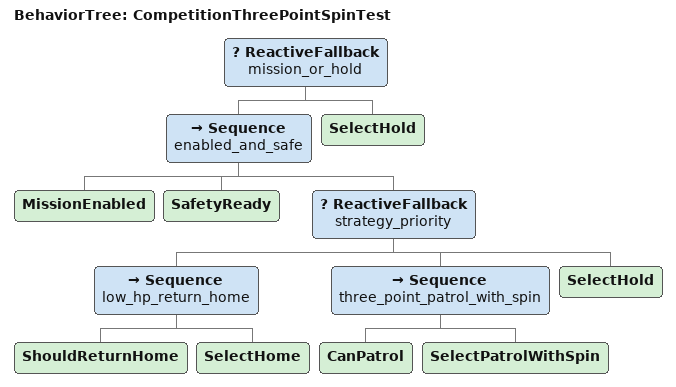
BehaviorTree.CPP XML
<root main_tree_to_execute="CompetitionThreePointSpinTest">
  <BehaviorTree ID="CompetitionThreePointSpinTest">
    <ReactiveFallback name="mission_or_hold">
      <Sequence name="enabled_and_safe">
        <MissionEnabled/>
        <SafetyReady/>
        <ReactiveFallback name="strategy_priority">
          <Sequence name="low_hp_return_home">
            <ShouldReturnHome/>
            <SelectHome/>
          </Sequence>
          <Sequence name="three_point_patrol_with_spin">
            <CanPatrol/>
            <SelectPatrolWithSpin/>
          </Sequence>
          <SelectHold/>
        </ReactiveFallback>
      </Sequence>
      <SelectHold/>
    </ReactiveFallback>
  </BehaviorTree>
</root>
